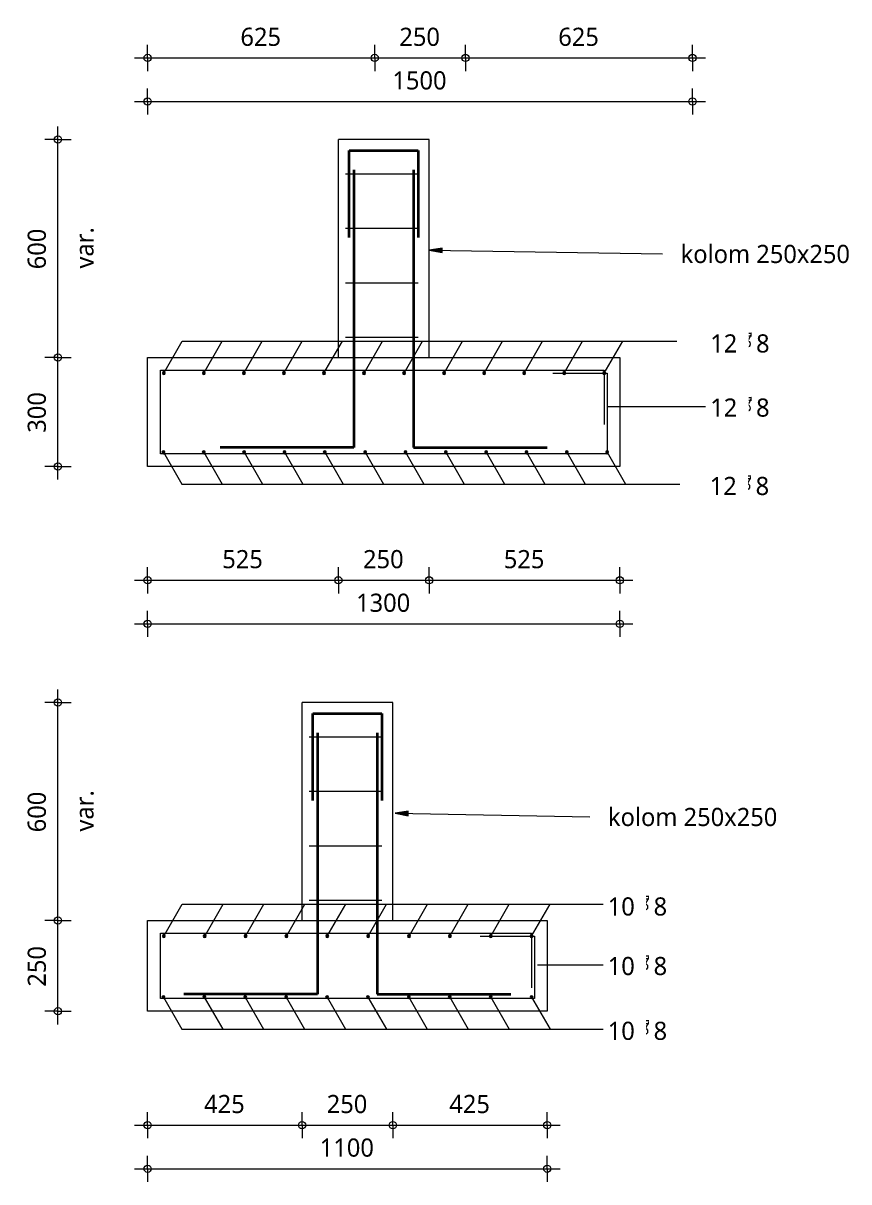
# Model space of a CAD drawing. Header units: millimetres. Extents: x -3388 to 20400, y -422 to 11347.
# Drawn here: x 12175 to 14448, y 1276 to 4466 of the extents above; entities that cross this region are included whole.
import ezdxf

# ---------------------------------------------------------------- set-up
doc = ezdxf.new("R2010")
doc.units = ezdxf.units.MM
for name, color, linetype, lineweight in [('A-ANNO-DIMS', 211, 'Continuous', 13), ('A-ANNO-DIMS-20', 211, 'Continuous', 13), ('A-DETL', 90, 'Continuous', 13), ('A-DETL-GENF', 92, 'Continuous', 18), ('A-DETL-IDEN', 3, 'Continuous', 18), ('A-DETL-MEDM', 33, 'Continuous', 18), ('G-ANNO-TEXT', 231, 'Continuous', 13)]:
    doc.layers.add(name, color=color, linetype=linetype, lineweight=lineweight)
doc.styles.add('Segoe UI_1', font='segoeui.ttf', dxfattribs={"height": 50})
doc.dimstyles.new('2_5_mm', dxfattribs={"dimscale": 304.8, "dimtxt": 52.368197, "dimasz": 0.065617, "dimexe": 0.11811, "dimexo": 0.0625, "dimgap": 0.059055, "dimtad": 1, "dimdec": 0, "dimzin": 0, "dimdsep": 46, "dimtxsty": 'Segoe UI_1', "dimblk1": 'DOTBLANK', "dimblk2": 'DOTBLANK', "dimsah": 1, "dimcen": 0.09, "dimdle": 0.11811, "dimazin": 0, "dimtfac": 1, "dimtdec": 4, "dimtix": 1, "dimtmove": 0, "dimatfit": 3, "dimfxl": 0.11811, "dimfxlon": 1, "dimtvp": 1, "dimtfill": 1, "dimtolj": 1, "dimtzin": 0, "dimarcsym": 2})

# ---------------------------------------------------------------- blocks, each defined once
blk = doc.blocks.new('28 reeks_staven - Type 1-4439286-Details Wapening')
at = {"layer": 'A-DETL-GENF'}
for points in [[(0, -4), (1, -3.9), (2, -3.5), (2.8, -2.8), (3.5, -2), (3.9, -1), (4, 0), (3.9, 1), (3.5, 2), (2.8, 2.8), (2, 3.5), (1, 3.9), (0, 4), (-1, 3.9), (-2, 3.5), (-2.8, 2.8), (-3.5, 2), (-3.9, 1), (-4, 0), (-3.9, -1), (-3.5, -2), (-2.8, -2.8), (-2, -3.5), (-1, -3.9)], [(110.2, -4), (111.3, -3.9), (112.2, -3.5), (113.1, -2.8), (113.7, -2), (114.1, -1), (114.2, 0), (114.1, 1), (113.7, 2), (113.1, 2.8), (112.2, 3.5), (111.3, 3.9), (110.2, 4), (109.2, 3.9), (108.2, 3.5), (107.4, 2.8), (106.8, 2), (106.4, 1), (106.2, 0), (106.4, -1), (106.8, -2), (107.4, -2.8), (108.2, -3.5), (109.2, -3.9)], [(220.5, -4), (221.5, -3.9), (222.5, -3.5), (223.3, -2.8), (223.9, -2), (224.3, -1), (224.5, 0), (224.3, 1), (223.9, 2), (223.3, 2.8), (222.5, 3.5), (221.5, 3.9), (220.5, 4), (219.4, 3.9), (218.5, 3.5), (217.6, 2.8), (217, 2), (216.6, 1), (216.5, 0), (216.6, -1), (217, -2), (217.6, -2.8), (218.5, -3.5), (219.4, -3.9)], [(330.7, -4), (331.7, -3.9), (332.7, -3.5), (333.5, -2.8), (334.1, -2), (334.5, -1), (334.7, 0), (334.5, 1), (334.1, 2), (333.5, 2.8), (332.7, 3.5), (331.7, 3.9), (330.7, 4), (329.6, 3.9), (328.7, 3.5), (327.9, 2.8), (327.2, 2), (326.8, 1), (326.7, 0), (326.8, -1), (327.2, -2), (327.9, -2.8), (328.7, -3.5), (329.6, -3.9)], [(440.9, -4), (441.9, -3.9), (442.9, -3.5), (443.7, -2.8), (444.4, -2), (444.8, -1), (444.9, 0), (444.8, 1), (444.4, 2), (443.7, 2.8), (442.9, 3.5), (441.9, 3.9), (440.9, 4), (439.9, 3.9), (438.9, 3.5), (438.1, 2.8), (437.4, 2), (437, 1), (436.9, 0), (437, -1), (437.4, -2), (438.1, -2.8), (438.9, -3.5), (439.9, -3.9)], [(551.1, -4), (552.2, -3.9), (553.1, -3.5), (554, -2.8), (554.6, -2), (555, -1), (555.1, 0), (555, 1), (554.6, 2), (554, 2.8), (553.1, 3.5), (552.2, 3.9), (551.1, 4), (550.1, 3.9), (549.1, 3.5), (548.3, 2.8), (547.7, 2), (547.3, 1), (547.1, 0), (547.3, -1), (547.7, -2), (548.3, -2.8), (549.1, -3.5), (550.1, -3.9)], [(661.4, -4), (662.4, -3.9), (663.4, -3.5), (664.2, -2.8), (664.8, -2), (665.2, -1), (665.4, 0), (665.2, 1), (664.8, 2), (664.2, 2.8), (663.4, 3.5), (662.4, 3.9), (661.4, 4), (660.3, 3.9), (659.4, 3.5), (658.5, 2.8), (657.9, 2), (657.5, 1), (657.4, 0), (657.5, -1), (657.9, -2), (658.5, -2.8), (659.4, -3.5), (660.3, -3.9)], [(771.6, -4), (772.6, -3.9), (773.6, -3.5), (774.4, -2.8), (775.1, -2), (775.5, -1), (775.6, 0), (775.5, 1), (775.1, 2), (774.4, 2.8), (773.6, 3.5), (772.6, 3.9), (771.6, 4), (770.6, 3.9), (769.6, 3.5), (768.8, 2.8), (768.1, 2), (767.7, 1), (767.6, 0), (767.7, -1), (768.1, -2), (768.8, -2.8), (769.6, -3.5), (770.6, -3.9)], [(881.8, -4), (882.9, -3.9), (883.8, -3.5), (884.6, -2.8), (885.3, -2), (885.7, -1), (885.8, 0), (885.7, 1), (885.3, 2), (884.6, 2.8), (883.8, 3.5), (882.9, 3.9), (881.8, 4), (880.8, 3.9), (879.8, 3.5), (879, 2.8), (878.4, 2), (878, 1), (877.8, 0), (878, -1), (878.4, -2), (879, -2.8), (879.8, -3.5), (880.8, -3.9)], [(992, -4), (993.1, -3.9), (994, -3.5), (994.9, -2.8), (995.5, -2), (995.9, -1), (996, 0), (995.9, 1), (995.5, 2), (994.9, 2.8), (994, 3.5), (993.1, 3.9), (992, 4), (991, 3.9), (990, 3.5), (989.2, 2.8), (988.6, 2), (988.2, 1), (988, 0), (988.2, -1), (988.6, -2), (989.2, -2.8), (990, -3.5), (991, -3.9)], [(1102.3, -4), (1103.3, -3.9), (1104.3, -3.5), (1105.1, -2.8), (1105.7, -2), (1106.1, -1), (1106.3, 0), (1106.1, 1), (1105.7, 2), (1105.1, 2.8), (1104.3, 3.5), (1103.3, 3.9), (1102.3, 4), (1101.2, 3.9), (1100.3, 3.5), (1099.4, 2.8), (1098.8, 2), (1098.4, 1), (1098.3, 0), (1098.4, -1), (1098.8, -2), (1099.4, -2.8), (1100.3, -3.5), (1101.2, -3.9)], [(1212.5, -4), (1213.5, -3.9), (1214.5, -3.5), (1215.3, -2.8), (1216, -2), (1216.4, -1), (1216.5, 0), (1216.4, 1), (1216, 2), (1215.3, 2.8), (1214.5, 3.5), (1213.5, 3.9), (1212.5, 4), (1211.5, 3.9), (1210.5, 3.5), (1209.7, 2.8), (1209, 2), (1208.6, 1), (1208.5, 0), (1208.6, -1), (1209, -2), (1209.7, -2.8), (1210.5, -3.5), (1211.6, -3.9)]]:
    blk.add_hatch(color=256, dxfattribs=at).paths.add_polyline_path(points)
for p, q in [((0, 0), (50.7, 87.8)), ((50.7, 87.8), (1412.5, 87.8)), ((110.2, 0), (160.9, 87.8)), ((220.5, 0), (271.1, 87.8)), ((330.7, 0), (381.3, 87.8)), ((440.9, 0), (491.6, 87.8)), ((551.1, 0), (601.8, 87.8)), ((661.4, 0), (712, 87.8)), ((771.6, 0), (822.3, 87.8)), ((881.8, 0), (932.5, 87.8)), ((992, 0), (1042.7, 87.8)), ((1102.3, 0), (1152.9, 87.8)), ((1212.5, 0), (1263.2, 87.8))]:
    blk.add_line(p, q, dxfattribs=at)
at = {"layer": 'A-DETL-MEDM'}
for centre, start, end in [((0, 0), 360, 180), ((0, 0), 180, 360), ((110.2, 0), 0, 180), ((110.2, 0), 180, 360), ((220.5, 0), 0, 180), ((220.5, 0), 180, 360), ((330.7, 0), 360, 180), ((330.7, 0), 180, 360), ((440.9, 0), 360, 180), ((440.9, 0), 180, 360), ((551.1, 0), 0, 180), ((551.1, 0), 180, 360), ((661.4, 0), 0, 180), ((661.4, 0), 180, 360), ((771.6, 0), 0, 180), ((771.6, 0), 180, 360), ((881.8, 0), 0, 180), ((881.8, 0), 180, 360), ((992, 0), 0, 180), ((992, 0), 180, 360), ((1102.3, 0), 0, 180), ((1102.3, 0), 180, 360), ((1212.5, 0), 0, 180), ((1212.5, 0), 180, 360)]:
    blk.add_arc(centre, 4, start, end, dxfattribs=at)
blk = doc.blocks.new('28 balk - Type 1 dekking 35_40-4424354-Details Wapening')
at = {"layer": 'A-DETL-MEDM'}
for p, q in [((0, 300), (1300, 300)), ((0, 0), (0, 300)), ((1300, 300), (1300, 0)), ((1300, 0), (0, 0))]:
    blk.add_line(p, q, dxfattribs=at)
blk = doc.blocks.new('28 beugels - rond 8-4424734-Details Wapening')
at = {"layer": 'A-DETL-MEDM'}
for p, q in [((0, 230), (1222, 230)), ((0, 0), (0, 230)), ((1222, 230), (1222, 80)), ((1080, 222), (1230, 222)), ((1230, 222), (1230, 8)), ((1230, 0), (0, 0))]:
    blk.add_line(p, q, dxfattribs=at)
blk = doc.blocks.new('28 reeks_staven - Type 1-4439386-Details Wapening')
at = {"layer": 'A-DETL-GENF'}
for points in [[(0, -4), (1, -3.9), (2, -3.5), (2.8, -2.8), (3.5, -2), (3.9, -1), (4, 0), (3.9, 1), (3.5, 2), (2.8, 2.8), (2, 3.5), (1, 3.9), (0, 4), (-1, 3.9), (-2, 3.5), (-2.8, 2.8), (-3.5, 2), (-3.9, 1), (-4, 0), (-3.9, -1), (-3.5, -2), (-2.8, -2.8), (-2, -3.5), (-1, -3.9)], [(111.1, -4), (112.1, -3.9), (113.1, -3.5), (113.9, -2.8), (114.5, -2), (114.9, -1), (115.1, 0), (114.9, 1), (114.5, 2), (113.9, 2.8), (113.1, 3.5), (112.1, 3.9), (111.1, 4), (110, 3.9), (109.1, 3.5), (108.2, 2.8), (107.6, 2), (107.2, 1), (107.1, 0), (107.2, -1), (107.6, -2), (108.2, -2.8), (109.1, -3.5), (110, -3.9)], [(222.1, -4), (223.1, -3.9), (224.1, -3.5), (224.9, -2.8), (225.6, -2), (226, -1), (226.1, 0), (226, 1), (225.6, 2), (224.9, 2.8), (224.1, 3.5), (223.1, 3.9), (222.1, 4), (221.1, 3.9), (220.1, 3.5), (219.3, 2.8), (218.6, 2), (218.2, 1), (218.1, 0), (218.2, -1), (218.6, -2), (219.3, -2.8), (220.1, -3.5), (221.1, -3.9)], [(333.2, -4), (334.2, -3.9), (335.2, -3.5), (336, -2.8), (336.6, -2), (337, -1), (337.2, 0), (337, 1), (336.6, 2), (336, 2.8), (335.2, 3.5), (334.2, 3.9), (333.2, 4), (332.1, 3.9), (331.2, 3.5), (330.3, 2.8), (329.7, 2), (329.3, 1), (329.2, 0), (329.3, -1), (329.7, -2), (330.3, -2.8), (331.2, -3.5), (332.1, -3.9)], [(444.2, -4), (445.2, -3.9), (446.2, -3.5), (447, -2.8), (447.7, -2), (448.1, -1), (448.2, 0), (448.1, 1), (447.7, 2), (447, 2.8), (446.2, 3.5), (445.2, 3.9), (444.2, 4), (443.2, 3.9), (442.2, 3.5), (441.4, 2.8), (440.7, 2), (440.3, 1), (440.2, 0), (440.3, -1), (440.7, -2), (441.4, -2.8), (442.2, -3.5), (443.2, -3.9)], [(555.3, -4), (556.3, -3.9), (557.3, -3.5), (558.1, -2.8), (558.7, -2), (559.1, -1), (559.3, 0), (559.1, 1), (558.7, 2), (558.1, 2.8), (557.3, 3.5), (556.3, 3.9), (555.3, 4), (554.2, 3.9), (553.3, 3.5), (552.4, 2.8), (551.8, 2), (551.4, 1), (551.3, 0), (551.4, -1), (551.8, -2), (552.4, -2.8), (553.3, -3.5), (554.2, -3.9)], [(666.3, -4), (667.4, -3.9), (668.3, -3.5), (669.1, -2.8), (669.8, -2), (670.2, -1), (670.3, 0), (670.2, 1), (669.8, 2), (669.1, 2.8), (668.3, 3.5), (667.4, 3.9), (666.3, 4), (665.3, 3.9), (664.3, 3.5), (663.5, 2.8), (662.9, 2), (662.5, 1), (662.3, 0), (662.5, -1), (662.9, -2), (663.5, -2.8), (664.3, -3.5), (665.3, -3.9)], [(777.4, -4), (778.4, -3.9), (779.4, -3.5), (780.2, -2.8), (780.8, -2), (781.2, -1), (781.4, 0), (781.2, 1), (780.8, 2), (780.2, 2.8), (779.4, 3.5), (778.4, 3.9), (777.4, 4), (776.3, 3.9), (775.4, 3.5), (774.5, 2.8), (773.9, 2), (773.5, 1), (773.4, 0), (773.5, -1), (773.9, -2), (774.5, -2.8), (775.4, -3.5), (776.3, -3.9)], [(888.4, -4), (889.5, -3.9), (890.4, -3.5), (891.3, -2.8), (891.9, -2), (892.3, -1), (892.4, 0), (892.3, 1), (891.9, 2), (891.3, 2.8), (890.4, 3.5), (889.5, 3.9), (888.4, 4), (887.4, 3.9), (886.4, 3.5), (885.6, 2.8), (885, 2), (884.6, 1), (884.4, 0), (884.6, -1), (885, -2), (885.6, -2.8), (886.4, -3.5), (887.4, -3.9)], [(999.5, -4), (1000.5, -3.9), (1001.5, -3.5), (1002.3, -2.8), (1002.9, -2), (1003.3, -1), (1003.5, 0), (1003.3, 1), (1002.9, 2), (1002.3, 2.8), (1001.5, 3.5), (1000.5, 3.9), (999.5, 4), (998.4, 3.9), (997.5, 3.5), (996.7, 2.8), (996, 2), (995.6, 1), (995.5, 0), (995.6, -1), (996, -2), (996.7, -2.8), (997.5, -3.5), (998.4, -3.9)], [(1110.5, -4), (1111.6, -3.9), (1112.5, -3.5), (1113.4, -2.8), (1114, -2), (1114.4, -1), (1114.5, 0), (1114.4, 1), (1114, 2), (1113.4, 2.8), (1112.5, 3.5), (1111.6, 3.9), (1110.5, 4), (1109.5, 3.9), (1108.5, 3.5), (1107.7, 2.8), (1107.1, 2), (1106.7, 1), (1106.5, 0), (1106.7, -1), (1107.1, -2), (1107.7, -2.8), (1108.5, -3.5), (1109.5, -3.9)], [(1221.6, -4), (1222.6, -3.9), (1223.6, -3.5), (1224.4, -2.8), (1225.1, -2), (1225.5, -1), (1225.6, 0), (1225.5, 1), (1225.1, 2), (1224.4, 2.8), (1223.6, 3.5), (1222.6, 3.9), (1221.6, 4), (1220.6, 3.9), (1219.6, 3.5), (1218.8, 2.8), (1218.1, 2), (1217.7, 1), (1217.6, 0), (1217.7, -1), (1218.1, -2), (1218.8, -2.8), (1219.6, -3.5), (1220.6, -3.9)]]:
    blk.add_hatch(color=256, dxfattribs=at).paths.add_polyline_path(points)
for p, q in [((0, 0), (50.7, -87.8)), ((111.1, 0), (161.7, -87.8)), ((222.1, 0), (272.8, -87.8)), ((333.2, 0), (383.8, -87.8)), ((444.2, 0), (494.9, -87.8)), ((555.3, 0), (605.9, -87.8)), ((666.3, 0), (717, -87.8)), ((777.4, 0), (828, -87.8)), ((888.4, 0), (939.1, -87.8)), ((999.5, 0), (1050.1, -87.8)), ((1110.5, 0), (1161.2, -87.8)), ((1221.6, 0), (1272.3, -87.8)), ((50.7, -87.8), (1421.6, -87.8))]:
    blk.add_line(p, q, dxfattribs=at)
at = {"layer": 'A-DETL-MEDM'}
for centre, start, end in [((0, 0), 0, 180), ((111.1, 0), 0, 180), ((222.1, 0), 0, 180), ((333.2, 0), 0, 180), ((444.2, 0), 0, 180), ((555.3, 0), 0, 180), ((666.3, 0), 0, 180), ((777.4, 0), 0, 180), ((888.4, 0), 0, 180), ((999.5, 0), 0, 180), ((1110.5, 0), 0, 180), ((1221.6, 0), 0, 180), ((1221.6, 0), 180, 360), ((0, 0), 180, 360), ((111.1, 0), 180, 360), ((222.1, 0), 180, 360), ((333.2, 0), 180, 360), ((444.2, 0), 180, 360), ((555.3, 0), 180, 360), ((666.3, 0), 180, 360), ((777.4, 0), 180, 360), ((888.4, 0), 180, 360), ((999.5, 0), 180, 360), ((1110.5, 0), 180, 360)]:
    blk.add_arc(centre, 4, start, end, dxfattribs=at)
blk = doc.blocks.new('NLRS_28_DI_beugels_aanzicht - rond 8-5062734-Details Wapening')
at = {"layer": 'A-DETL-MEDM'}
for p, q in [((0, 0), (0, 200.2)), ((150, 0), (150, 200.2)), ((300, 0), (300, 200.2)), ((450, 0), (450, 200.2))]:
    blk.add_line(p, q, dxfattribs=at)
blk = doc.blocks.new('28 reeks_staven - Type 1-4439486-Details Wapening')
at = {"layer": 'A-DETL-GENF'}
for points in [[(0, -4), (1, -3.9), (2, -3.5), (2.8, -2.8), (3.5, -2), (3.9, -1), (4, 0), (3.9, 1), (3.5, 2), (2.8, 2.8), (2, 3.5), (1, 3.9), (0, 4), (-1, 3.9), (-2, 3.5), (-2.8, 2.8), (-3.5, 2), (-3.9, 1), (-4, 0), (-3.9, -1), (-3.5, -2), (-2.8, -2.8), (-2, -3.5), (-1, -3.9)], [(112.5, -4), (113.5, -3.9), (114.5, -3.5), (115.3, -2.8), (116, -2), (116.4, -1), (116.5, 0), (116.4, 1), (116, 2), (115.3, 2.8), (114.5, 3.5), (113.5, 3.9), (112.5, 4), (111.5, 3.9), (110.5, 3.5), (109.7, 2.8), (109, 2), (108.6, 1), (108.5, 0), (108.6, -1), (109, -2), (109.7, -2.8), (110.5, -3.5), (111.5, -3.9)], [(225, -4), (226, -3.9), (227, -3.5), (227.8, -2.8), (228.5, -2), (228.9, -1), (229, 0), (228.9, 1), (228.5, 2), (227.8, 2.8), (227, 3.5), (226, 3.9), (225, 4), (224, 3.9), (223, 3.5), (222.2, 2.8), (221.5, 2), (221.1, 1), (221, 0), (221.1, -1), (221.5, -2), (222.2, -2.8), (223, -3.5), (224, -3.9)], [(337.5, -4), (338.5, -3.9), (339.5, -3.5), (340.3, -2.8), (341, -2), (341.4, -1), (341.5, 0), (341.4, 1), (341, 2), (340.3, 2.8), (339.5, 3.5), (338.5, 3.9), (337.5, 4), (336.5, 3.9), (335.5, 3.5), (334.7, 2.8), (334, 2), (333.6, 1), (333.5, 0), (333.6, -1), (334, -2), (334.7, -2.8), (335.5, -3.5), (336.5, -3.9)], [(450, -4), (451, -3.9), (452, -3.5), (452.8, -2.8), (453.5, -2), (453.9, -1), (454, 0), (453.9, 1), (453.5, 2), (452.8, 2.8), (452, 3.5), (451, 3.9), (450, 4), (449, 3.9), (448, 3.5), (447.2, 2.8), (446.5, 2), (446.1, 1), (446, 0), (446.1, -1), (446.5, -2), (447.2, -2.8), (448, -3.5), (449, -3.9)], [(562.5, -4), (563.5, -3.9), (564.5, -3.5), (565.3, -2.8), (566, -2), (566.4, -1), (566.5, 0), (566.4, 1), (566, 2), (565.3, 2.8), (564.5, 3.5), (563.5, 3.9), (562.5, 4), (561.5, 3.9), (560.5, 3.5), (559.7, 2.8), (559, 2), (558.6, 1), (558.5, 0), (558.6, -1), (559, -2), (559.7, -2.8), (560.5, -3.5), (561.5, -3.9)], [(675, -4), (676, -3.9), (677, -3.5), (677.8, -2.8), (678.5, -2), (678.9, -1), (679, 0), (678.9, 1), (678.5, 2), (677.8, 2.8), (677, 3.5), (676, 3.9), (675, 4), (674, 3.9), (673, 3.5), (672.2, 2.8), (671.5, 2), (671.1, 1), (671, 0), (671.1, -1), (671.5, -2), (672.2, -2.8), (673, -3.5), (674, -3.9)], [(787.5, -4), (788.5, -3.9), (789.5, -3.5), (790.3, -2.8), (791, -2), (791.4, -1), (791.5, 0), (791.4, 1), (791, 2), (790.3, 2.8), (789.5, 3.5), (788.5, 3.9), (787.5, 4), (786.5, 3.9), (785.5, 3.5), (784.7, 2.8), (784, 2), (783.6, 1), (783.5, 0), (783.6, -1), (784, -2), (784.7, -2.8), (785.5, -3.5), (786.5, -3.9)], [(900, -4), (901, -3.9), (902, -3.5), (902.8, -2.8), (903.5, -2), (903.9, -1), (904, 0), (903.9, 1), (903.5, 2), (902.8, 2.8), (902, 3.5), (901, 3.9), (900, 4), (899, 3.9), (898, 3.5), (897.2, 2.8), (896.5, 2), (896.1, 1), (896, 0), (896.1, -1), (896.5, -2), (897.2, -2.8), (898, -3.5), (899, -3.9)], [(1012.5, -4), (1013.5, -3.9), (1014.5, -3.5), (1015.3, -2.8), (1016, -2), (1016.4, -1), (1016.5, 0), (1016.4, 1), (1016, 2), (1015.3, 2.8), (1014.5, 3.5), (1013.5, 3.9), (1012.5, 4), (1011.5, 3.9), (1010.5, 3.5), (1009.7, 2.8), (1009, 2), (1008.6, 1), (1008.5, 0), (1008.6, -1), (1009, -2), (1009.7, -2.8), (1010.5, -3.5), (1011.5, -3.9)]]:
    blk.add_hatch(color=256, dxfattribs=at).paths.add_polyline_path(points)
for p, q in [((0, 0), (50.7, 87.8)), ((50.7, 87.8), (1212.5, 87.8)), ((112.5, 0), (163.2, 87.8)), ((225, 0), (275.7, 87.8)), ((337.5, 0), (388.2, 87.8)), ((450, 0), (500.7, 87.8)), ((562.5, 0), (613.2, 87.8)), ((675, 0), (725.7, 87.8)), ((787.5, 0), (838.2, 87.8)), ((900, 0), (950.7, 87.8)), ((1012.5, 0), (1063.2, 87.8))]:
    blk.add_line(p, q, dxfattribs=at)
at = {"layer": 'A-DETL-MEDM'}
for centre, start, end in [((0, 0), 360, 180), ((0, 0), 180, 360), ((112.5, 0), 0, 180), ((112.5, 0), 180, 360), ((225, 0), 0, 180), ((225, 0), 180, 360), ((337.5, 0), 0, 180), ((337.5, 0), 180, 360), ((450, 0), 0, 180), ((450, 0), 180, 360), ((562.5, 0), 0, 180), ((562.5, 0), 180, 360), ((675, 0), 0, 180), ((675, 0), 180, 360), ((787.5, 0), 0, 180), ((787.5, 0), 180, 360), ((900, 0), 0, 180), ((900, 0), 180, 360), ((1012.5, 0), 0, 180), ((1012.5, 0), 180, 360)]:
    blk.add_arc(centre, 4, start, end, dxfattribs=at)
blk = doc.blocks.new('28 balk - Type 1 dekking 35_40-4424355-Details Wapening')
at = {"layer": 'A-DETL-MEDM'}
for p, q in [((0, 250), (1100, 250)), ((0, 0), (0, 250)), ((1100, 250), (1100, 0)), ((1100, 0), (0, 0))]:
    blk.add_line(p, q, dxfattribs=at)
blk = doc.blocks.new('28 beugels - rond 8-4424735-Details Wapening')
at = {"layer": 'A-DETL-MEDM'}
for p, q in [((0, 180), (1022, 180)), ((0, 0), (0, 180)), ((880, 172), (1030, 172)), ((1022, 180), (1022, 30)), ((1030, 172), (1030, 0)), ((1030, 0), (0, 0))]:
    blk.add_line(p, q, dxfattribs=at)
blk = doc.blocks.new('28 reeks_staven - Type 1-4439566-Details Wapening')
at = {"layer": 'A-DETL-GENF'}
for points in [[(0, -4), (1, -3.9), (2, -3.5), (2.8, -2.8), (3.5, -2), (3.9, -1), (4, 0), (3.9, 1), (3.5, 2), (2.8, 2.8), (2, 3.5), (1, 3.9), (0, 4), (-1, 3.9), (-2, 3.5), (-2.8, 2.8), (-3.5, 2), (-3.9, 1), (-4, 0), (-3.9, -1), (-3.5, -2), (-2.8, -2.8), (-2, -3.5), (-1, -3.9)], [(112.6, -4), (113.7, -3.9), (114.6, -3.5), (115.4, -2.8), (116.1, -2), (116.5, -1), (116.6, 0), (116.5, 1), (116.1, 2), (115.4, 2.8), (114.6, 3.5), (113.7, 3.9), (112.6, 4), (111.6, 3.9), (110.6, 3.5), (109.8, 2.8), (109.2, 2), (108.8, 1), (108.6, 0), (108.8, -1), (109.2, -2), (109.8, -2.8), (110.6, -3.5), (111.6, -3.9)], [(225.2, -4), (226.3, -3.9), (227.2, -3.5), (228.1, -2.8), (228.7, -2), (229.1, -1), (229.2, 0), (229.1, 1), (228.7, 2), (228.1, 2.8), (227.2, 3.5), (226.3, 3.9), (225.2, 4), (224.2, 3.9), (223.2, 3.5), (222.4, 2.8), (221.8, 2), (221.4, 1), (221.2, 0), (221.4, -1), (221.8, -2), (222.4, -2.8), (223.2, -3.5), (224.2, -3.9)], [(337.9, -4), (338.9, -3.9), (339.9, -3.5), (340.7, -2.8), (341.3, -2), (341.7, -1), (341.9, 0), (341.7, 1), (341.3, 2), (340.7, 2.8), (339.9, 3.5), (338.9, 3.9), (337.9, 4), (336.8, 3.9), (335.9, 3.5), (335, 2.8), (334.4, 2), (334, 1), (333.9, 0), (334, -1), (334.4, -2), (335, -2.8), (335.9, -3.5), (336.8, -3.9)], [(450.5, -4), (451.5, -3.9), (452.5, -3.5), (453.3, -2.8), (453.9, -2), (454.3, -1), (454.5, 0), (454.3, 1), (453.9, 2), (453.3, 2.8), (452.5, 3.5), (451.5, 3.9), (450.5, 4), (449.4, 3.9), (448.5, 3.5), (447.7, 2.8), (447, 2), (446.6, 1), (446.5, 0), (446.6, -1), (447, -2), (447.7, -2.8), (448.5, -3.5), (449.4, -3.9)], [(563.1, -4), (564.1, -3.9), (565.1, -3.5), (565.9, -2.8), (566.6, -2), (567, -1), (567.1, 0), (567, 1), (566.6, 2), (565.9, 2.8), (565.1, 3.5), (564.1, 3.9), (563.1, 4), (562.1, 3.9), (561.1, 3.5), (560.3, 2.8), (559.6, 2), (559.2, 1), (559.1, 0), (559.2, -1), (559.6, -2), (560.3, -2.8), (561.1, -3.5), (562.1, -3.9)], [(675.7, -4), (676.8, -3.9), (677.7, -3.5), (678.6, -2.8), (679.2, -2), (679.6, -1), (679.7, 0), (679.6, 1), (679.2, 2), (678.6, 2.8), (677.7, 3.5), (676.8, 3.9), (675.7, 4), (674.7, 3.9), (673.7, 3.5), (672.9, 2.8), (672.3, 2), (671.9, 1), (671.7, 0), (671.9, -1), (672.3, -2), (672.9, -2.8), (673.7, -3.5), (674.7, -3.9)], [(788.3, -4), (789.4, -3.9), (790.3, -3.5), (791.2, -2.8), (791.8, -2), (792.2, -1), (792.3, 0), (792.2, 1), (791.8, 2), (791.2, 2.8), (790.3, 3.5), (789.4, 3.9), (788.3, 4), (787.3, 3.9), (786.3, 3.5), (785.5, 2.8), (784.9, 2), (784.5, 1), (784.3, 0), (784.5, -1), (784.9, -2), (785.5, -2.8), (786.3, -3.5), (787.3, -3.9)], [(901, -4), (902, -3.9), (903, -3.5), (903.8, -2.8), (904.4, -2), (904.8, -1), (905, 0), (904.8, 1), (904.4, 2), (903.8, 2.8), (903, 3.5), (902, 3.9), (901, 4), (899.9, 3.9), (899, 3.5), (898.1, 2.8), (897.5, 2), (897.1, 1), (897, 0), (897.1, -1), (897.5, -2), (898.1, -2.8), (899, -3.5), (899.9, -3.9)], [(1013.6, -4), (1014.6, -3.9), (1015.6, -3.5), (1016.4, -2.8), (1017.1, -2), (1017.5, -1), (1017.6, 0), (1017.5, 1), (1017.1, 2), (1016.4, 2.8), (1015.6, 3.5), (1014.6, 3.9), (1013.6, 4), (1012.6, 3.9), (1011.6, 3.5), (1010.8, 2.8), (1010.1, 2), (1009.7, 1), (1009.6, 0), (1009.7, -1), (1010.1, -2), (1010.8, -2.8), (1011.6, -3.5), (1012.6, -3.9)]]:
    blk.add_hatch(color=256, dxfattribs=at).paths.add_polyline_path(points)
for p, q in [((0, 0), (50.7, -87.8)), ((112.6, 0), (163.3, -87.8)), ((225.2, 0), (275.9, -87.8)), ((337.9, 0), (388.5, -87.8)), ((450.5, 0), (501.1, -87.8)), ((563.1, 0), (613.8, -87.8)), ((675.7, 0), (726.4, -87.8)), ((788.3, 0), (839, -87.8)), ((901, 0), (951.6, -87.8)), ((1013.6, 0), (1064.3, -87.8)), ((50.7, -87.8), (1213.6, -87.8))]:
    blk.add_line(p, q, dxfattribs=at)
at = {"layer": 'A-DETL-MEDM'}
for centre, start, end in [((0, 0), 0, 180), ((112.6, 0), 0, 180), ((225.2, 0), 0, 180), ((337.9, 0), 0, 180), ((450.5, 0), 0, 180), ((563.1, 0), 0, 180), ((675.7, 0), 0, 180), ((788.3, 0), 0, 180), ((901, 0), 0, 180), ((1013.6, 0), 0, 180), ((1013.6, 0), 180, 360), ((0, 0), 180, 360), ((112.6, 0), 180, 360), ((225.2, 0), 180, 360), ((337.9, 0), 180, 360), ((450.5, 0), 180, 360), ((563.1, 0), 180, 360), ((675.7, 0), 180, 360), ((788.3, 0), 180, 360), ((901, 0), 180, 360)]:
    blk.add_arc(centre, 4, start, end, dxfattribs=at)
blk = doc.blocks.new('DIMBLOCK21-Details Wapening')
at = {"layer": 'A-ANNO-DIMS-20'}
for p, q in [((12518, 4249.9), (12518, 4285.9)), ((14018, 4249.9), (14018, 4285.9)), ((12482, 4249.9), (14054, 4249.9)), ((12518, 4249.9), (12518, 4213.9)), ((14018, 4249.9), (14018, 4213.9))]:
    blk.add_line(p, q, dxfattribs=at)
for centre in [(12518, 4249.9), (14018, 4249.9)]:
    blk.add_circle(centre, 10, dxfattribs=at)
at = {"layer": 'A-ANNO-DIMS-20', "color": 0, "insert": (13191.8, 4333.1), "char_height": 50, "width": 182.813, "attachment_point": 1, "line_spacing_factor": 1.142579, "style": 'Segoe UI_1', "bg_fill": 3, "box_fill_scale": 1.25, "bg_fill_color": 9, "bg_fill_true_color": 13158600, "bg_fill_transparency": 0}
blk.add_mtext('1500', dxfattribs=at)
blk = doc.blocks.new('_DotBlank')
at = {"color": 0, "linetype": 'ByBlock', "lineweight": -2}
blk.add_line((-0.5, 0), (-1, 0), dxfattribs=at)
blk.add_circle((0, 0), 0.5, dxfattribs=at)
blk = doc.blocks.new('28_TAG_DI_wapening - 2_5 aantal_diameter-3658683-Details Wapening')
at = {"layer": 'A-DETL-IDEN'}
for p, q in [((-3.63, -1.31), (-2.23, 1.39)), ((-2.06, 0.84), (-2.97, 0.84)), ((-1.87, 1.21), (-2.78, 1.21))]:
    blk.add_line(p, q, dxfattribs=at)
blk.add_circle((-3.06, -0.22), 0.483, dxfattribs=at)
blk = doc.blocks.new('DIMBLOCK23-Details Wapening')
at = {"layer": 'A-ANNO-DIMS-20'}
for p, q in [((12518, 2811.8), (12518, 2847.8)), ((13818, 2811.8), (13818, 2847.8)), ((12482, 2811.8), (13854, 2811.8)), ((12518, 2811.8), (12518, 2775.8)), ((13818, 2811.8), (13818, 2775.8))]:
    blk.add_line(p, q, dxfattribs=at)
for centre in [(12518, 2811.8), (13818, 2811.8)]:
    blk.add_circle(centre, 10, dxfattribs=at)
at = {"layer": 'A-ANNO-DIMS-20', "color": 0, "insert": (13091.8, 2895.1), "char_height": 50, "width": 182.813, "attachment_point": 1, "line_spacing_factor": 1.142579, "style": 'Segoe UI_1', "bg_fill": 3, "box_fill_scale": 1.25, "bg_fill_color": 9, "bg_fill_true_color": 13158600, "bg_fill_transparency": 0}
blk.add_mtext('1300', dxfattribs=at)
blk = doc.blocks.new('DIMBLOCK24-Details Wapening')
at = {"layer": 'A-ANNO-DIMS-20'}
for p, q in [((12271.1, 3209.3), (12271.1, 3581.3)), ((12271.1, 3545.3), (12235.1, 3545.3)), ((12271.1, 3545.3), (12307.1, 3545.3)), ((12271.1, 3245.3), (12235.1, 3245.3)), ((12271.1, 3245.3), (12307.1, 3245.3))]:
    blk.add_line(p, q, dxfattribs=at)
for centre in [(12271.1, 3545.3), (12271.1, 3245.3)]:
    blk.add_circle(centre, 10, dxfattribs=at)
at = {"layer": 'A-ANNO-DIMS-20', "color": 0, "insert": (12187.8, 3338.1), "char_height": 50, "width": 137.109, "attachment_point": 1, "rotation": 90, "line_spacing_factor": 1.142579, "style": 'Segoe UI_1', "bg_fill": 3, "box_fill_scale": 1.25, "bg_fill_color": 9, "bg_fill_true_color": 13158600, "bg_fill_transparency": 0}
blk.add_mtext('300', dxfattribs=at)
blk = doc.blocks.new('DIMBLOCK25-Details Wapening')
at = {"layer": 'A-ANNO-DIMS-20'}
for p, q in [((12518, 4369.9), (12518, 4405.9)), ((13143, 4369.9), (13143, 4405.9)), ((12482, 4369.9), (13143, 4369.9)), ((12518, 4369.9), (12518, 4333.9)), ((13143, 4369.9), (13143, 4333.9))]:
    blk.add_line(p, q, dxfattribs=at)
for centre in [(12518, 4369.9), (13143, 4369.9)]:
    blk.add_circle(centre, 10, dxfattribs=at)
at = {"layer": 'A-ANNO-DIMS-20', "color": 0, "insert": (12773.4, 4453.1), "char_height": 50, "width": 137.109, "attachment_point": 1, "line_spacing_factor": 1.142579, "style": 'Segoe UI_1', "bg_fill": 3, "box_fill_scale": 1.25, "bg_fill_color": 9, "bg_fill_true_color": 13158600, "bg_fill_transparency": 0}
blk.add_mtext('625', dxfattribs=at)
blk = doc.blocks.new('DIMBLOCK26-Details Wapening')
at = {"layer": 'A-ANNO-DIMS-20'}
for p, q in [((13143, 4369.9), (13143, 4405.9)), ((13393, 4369.9), (13393, 4405.9)), ((13143, 4369.9), (13393, 4369.9)), ((13143, 4369.9), (13143, 4333.9)), ((13393, 4369.9), (13393, 4333.9))]:
    blk.add_line(p, q, dxfattribs=at)
for centre in [(13143, 4369.9), (13393, 4369.9)]:
    blk.add_circle(centre, 10, dxfattribs=at)
at = {"layer": 'A-ANNO-DIMS-20', "color": 0, "insert": (13210.9, 4453.1), "char_height": 50, "width": 137.109, "attachment_point": 1, "line_spacing_factor": 1.142579, "style": 'Segoe UI_1', "bg_fill": 3, "box_fill_scale": 1.25, "bg_fill_color": 9, "bg_fill_true_color": 13158600, "bg_fill_transparency": 0}
blk.add_mtext('250', dxfattribs=at)
blk = doc.blocks.new('DIMBLOCK27-Details Wapening')
at = {"layer": 'A-ANNO-DIMS-20'}
for p, q in [((13393, 4369.9), (13393, 4405.9)), ((14018, 4369.9), (14018, 4405.9)), ((13393, 4369.9), (14054, 4369.9)), ((13393, 4369.9), (13393, 4333.9)), ((14018, 4369.9), (14018, 4333.9))]:
    blk.add_line(p, q, dxfattribs=at)
for centre in [(13393, 4369.9), (14018, 4369.9)]:
    blk.add_circle(centre, 10, dxfattribs=at)
at = {"layer": 'A-ANNO-DIMS-20', "color": 0, "insert": (13648.4, 4453.1), "char_height": 50, "width": 137.109, "attachment_point": 1, "line_spacing_factor": 1.142579, "style": 'Segoe UI_1', "bg_fill": 3, "box_fill_scale": 1.25, "bg_fill_color": 9, "bg_fill_true_color": 13158600, "bg_fill_transparency": 0}
blk.add_mtext('625', dxfattribs=at)
blk = doc.blocks.new('DIMBLOCK29-Details Wapening')
at = {"layer": 'A-ANNO-DIMS-20'}
for p, q in [((12271.1, 3509.3), (12271.1, 4181.3)), ((12271.1, 4145.3), (12235.1, 4145.3)), ((12271.1, 4145.3), (12307.1, 4145.3)), ((12271.1, 3545.3), (12235.1, 3545.3)), ((12271.1, 3545.3), (12307.1, 3545.3))]:
    blk.add_line(p, q, dxfattribs=at)
for centre in [(12271.1, 4145.3), (12271.1, 3545.3)]:
    blk.add_circle(centre, 10, dxfattribs=at)
at = {"layer": 'A-ANNO-DIMS-20', "color": 0, "char_height": 50, "attachment_point": 1, "rotation": 90, "line_spacing_factor": 1.142579, "style": 'Segoe UI_1', "bg_fill": 3, "box_fill_scale": 1.25, "bg_fill_color": 9, "bg_fill_true_color": 13158600, "bg_fill_transparency": 0}
for s, insert, width in [('600', (12187.8, 3788.1), 137.109), ('var.', (12319, 3790), 132.539)]:
    blk.add_mtext(s, dxfattribs=dict(at, insert=insert, width=width))
blk = doc.blocks.new('DIMBLOCK30-Details Wapening')
at = {"layer": 'A-ANNO-DIMS-20'}
for p, q in [((12518, 2931.8), (12518, 2967.8)), ((13043, 2931.8), (13043, 2967.8)), ((12482, 2931.8), (13043, 2931.8)), ((12518, 2931.8), (12518, 2895.8)), ((13043, 2931.8), (13043, 2895.8))]:
    blk.add_line(p, q, dxfattribs=at)
for centre in [(12518, 2931.8), (13043, 2931.8)]:
    blk.add_circle(centre, 10, dxfattribs=at)
at = {"layer": 'A-ANNO-DIMS-20', "color": 0, "insert": (12723.4, 3015.1), "char_height": 50, "width": 137.109, "attachment_point": 1, "line_spacing_factor": 1.142579, "style": 'Segoe UI_1', "bg_fill": 3, "box_fill_scale": 1.25, "bg_fill_color": 9, "bg_fill_true_color": 13158600, "bg_fill_transparency": 0}
blk.add_mtext('525', dxfattribs=at)
blk = doc.blocks.new('DIMBLOCK31-Details Wapening')
at = {"layer": 'A-ANNO-DIMS-20'}
for p, q in [((13043, 2931.8), (13043, 2967.8)), ((13293, 2931.8), (13293, 2967.8)), ((13043, 2931.8), (13293, 2931.8)), ((13043, 2931.8), (13043, 2895.8)), ((13293, 2931.8), (13293, 2895.8))]:
    blk.add_line(p, q, dxfattribs=at)
for centre in [(13043, 2931.8), (13293, 2931.8)]:
    blk.add_circle(centre, 10, dxfattribs=at)
at = {"layer": 'A-ANNO-DIMS-20', "color": 0, "insert": (13110.9, 3015.1), "char_height": 50, "width": 137.109, "attachment_point": 1, "line_spacing_factor": 1.142579, "style": 'Segoe UI_1', "bg_fill": 3, "box_fill_scale": 1.25, "bg_fill_color": 9, "bg_fill_true_color": 13158600, "bg_fill_transparency": 0}
blk.add_mtext('250', dxfattribs=at)
blk = doc.blocks.new('DIMBLOCK32-Details Wapening')
at = {"layer": 'A-ANNO-DIMS-20'}
for p, q in [((13293, 2931.8), (13293, 2967.8)), ((13818, 2931.8), (13818, 2967.8)), ((13293, 2931.8), (13854, 2931.8)), ((13293, 2931.8), (13293, 2895.8)), ((13818, 2931.8), (13818, 2895.8))]:
    blk.add_line(p, q, dxfattribs=at)
for centre in [(13293, 2931.8), (13818, 2931.8)]:
    blk.add_circle(centre, 10, dxfattribs=at)
at = {"layer": 'A-ANNO-DIMS-20', "color": 0, "insert": (13498.4, 3015.1), "char_height": 50, "width": 137.109, "attachment_point": 1, "line_spacing_factor": 1.142579, "style": 'Segoe UI_1', "bg_fill": 3, "box_fill_scale": 1.25, "bg_fill_color": 9, "bg_fill_true_color": 13158600, "bg_fill_transparency": 0}
blk.add_mtext('525', dxfattribs=at)
blk = doc.blocks.new('DIMBLOCK33-Details Wapening')
at = {"layer": 'A-ANNO-DIMS-20'}
for p, q in [((12518, 1311.8), (12518, 1347.8)), ((13618, 1311.8), (13618, 1347.8)), ((12482, 1311.8), (13654, 1311.8)), ((12518, 1311.8), (12518, 1275.8)), ((13618, 1311.8), (13618, 1275.8))]:
    blk.add_line(p, q, dxfattribs=at)
for centre in [(12518, 1311.8), (13618, 1311.8)]:
    blk.add_circle(centre, 10, dxfattribs=at)
at = {"layer": 'A-ANNO-DIMS-20', "color": 0, "insert": (12991.8, 1395.1), "char_height": 50, "width": 182.813, "attachment_point": 1, "line_spacing_factor": 1.142579, "style": 'Segoe UI_1', "bg_fill": 3, "box_fill_scale": 1.25, "bg_fill_color": 9, "bg_fill_true_color": 13158600, "bg_fill_transparency": 0}
blk.add_mtext('1100', dxfattribs=at)
blk = doc.blocks.new('DIMBLOCK34-Details Wapening')
at = {"layer": 'A-ANNO-DIMS-20'}
for p, q in [((12271.1, 1709.3), (12271.1, 2031.3)), ((12271.1, 1995.3), (12235.1, 1995.3)), ((12271.1, 1995.3), (12307.1, 1995.3)), ((12271.1, 1745.3), (12235.1, 1745.3)), ((12271.1, 1745.3), (12307.1, 1745.3))]:
    blk.add_line(p, q, dxfattribs=at)
for centre in [(12271.1, 1995.3), (12271.1, 1745.3)]:
    blk.add_circle(centre, 10, dxfattribs=at)
at = {"layer": 'A-ANNO-DIMS-20', "color": 0, "insert": (12187.8, 1813.1), "char_height": 50, "width": 137.109, "attachment_point": 1, "rotation": 90, "line_spacing_factor": 1.142579, "style": 'Segoe UI_1', "bg_fill": 3, "box_fill_scale": 1.25, "bg_fill_color": 9, "bg_fill_true_color": 13158600, "bg_fill_transparency": 0}
blk.add_mtext('250', dxfattribs=at)
blk = doc.blocks.new('DIMBLOCK35-Details Wapening')
at = {"layer": 'A-ANNO-DIMS-20'}
for p, q in [((12271.1, 1959.3), (12271.1, 2631.3)), ((12271.1, 2595.3), (12235.1, 2595.3)), ((12271.1, 2595.3), (12307.1, 2595.3)), ((12271.1, 1995.3), (12235.1, 1995.3)), ((12271.1, 1995.3), (12307.1, 1995.3))]:
    blk.add_line(p, q, dxfattribs=at)
for centre in [(12271.1, 2595.3), (12271.1, 1995.3)]:
    blk.add_circle(centre, 10, dxfattribs=at)
at = {"layer": 'A-ANNO-DIMS-20', "color": 0, "char_height": 50, "attachment_point": 1, "rotation": 90, "line_spacing_factor": 1.142579, "style": 'Segoe UI_1', "bg_fill": 3, "box_fill_scale": 1.25, "bg_fill_color": 9, "bg_fill_true_color": 13158600, "bg_fill_transparency": 0}
for s, insert, width in [('600', (12187.8, 2238.1), 137.109), ('var.', (12319, 2240), 132.539)]:
    blk.add_mtext(s, dxfattribs=dict(at, insert=insert, width=width))
blk = doc.blocks.new('DIMBLOCK36-Details Wapening')
at = {"layer": 'A-ANNO-DIMS-20'}
for p, q in [((12518, 1431.8), (12518, 1467.8)), ((12943, 1431.8), (12943, 1467.8)), ((12482, 1431.8), (12943, 1431.8)), ((12518, 1431.8), (12518, 1395.8)), ((12943, 1431.8), (12943, 1395.8))]:
    blk.add_line(p, q, dxfattribs=at)
for centre in [(12518, 1431.8), (12943, 1431.8)]:
    blk.add_circle(centre, 10, dxfattribs=at)
at = {"layer": 'A-ANNO-DIMS-20', "color": 0, "insert": (12673.4, 1515.1), "char_height": 50, "width": 137.109, "attachment_point": 1, "line_spacing_factor": 1.142579, "style": 'Segoe UI_1', "bg_fill": 3, "box_fill_scale": 1.25, "bg_fill_color": 9, "bg_fill_true_color": 13158600, "bg_fill_transparency": 0}
blk.add_mtext('425', dxfattribs=at)
blk = doc.blocks.new('DIMBLOCK37-Details Wapening')
at = {"layer": 'A-ANNO-DIMS-20'}
for p, q in [((12943, 1431.8), (12943, 1467.8)), ((13193, 1431.8), (13193, 1467.8)), ((12943, 1431.8), (13193, 1431.8)), ((12943, 1431.8), (12943, 1395.8)), ((13193, 1431.8), (13193, 1395.8))]:
    blk.add_line(p, q, dxfattribs=at)
for centre in [(12943, 1431.8), (13193, 1431.8)]:
    blk.add_circle(centre, 10, dxfattribs=at)
at = {"layer": 'A-ANNO-DIMS-20', "color": 0, "insert": (13010.9, 1515.1), "char_height": 50, "width": 137.109, "attachment_point": 1, "line_spacing_factor": 1.142579, "style": 'Segoe UI_1', "bg_fill": 3, "box_fill_scale": 1.25, "bg_fill_color": 9, "bg_fill_true_color": 13158600, "bg_fill_transparency": 0}
blk.add_mtext('250', dxfattribs=at)
blk = doc.blocks.new('DIMBLOCK38-Details Wapening')
at = {"layer": 'A-ANNO-DIMS-20'}
for p, q in [((13193, 1431.8), (13193, 1467.8)), ((13618, 1431.8), (13618, 1467.8)), ((13193, 1431.8), (13654, 1431.8)), ((13193, 1431.8), (13193, 1395.8)), ((13618, 1431.8), (13618, 1395.8))]:
    blk.add_line(p, q, dxfattribs=at)
for centre in [(13193, 1431.8), (13618, 1431.8)]:
    blk.add_circle(centre, 10, dxfattribs=at)
at = {"layer": 'A-ANNO-DIMS-20', "color": 0, "insert": (13348.4, 1515.1), "char_height": 50, "width": 137.109, "attachment_point": 1, "line_spacing_factor": 1.142579, "style": 'Segoe UI_1', "bg_fill": 3, "box_fill_scale": 1.25, "bg_fill_color": 9, "bg_fill_true_color": 13158600, "bg_fill_transparency": 0}
blk.add_mtext('425', dxfattribs=at)

msp = doc.modelspace()

# ---------------------------------------------------------------- hatches: boundary and pattern name
at = {"layer": 'G-ANNO-TEXT'}
for points in [[(13292.7, 3840.9), (13328.6, 3833.9), (13328.8, 3846.6)], [(13199.4, 2290.9), (13235.2, 2283.8), (13235.5, 2296.5)]]:
    msp.add_hatch(color=7, dxfattribs=at).paths.add_polyline_path(points)

# ---------------------------------------------------------------- linework, layer by layer
at = {"layer": 'A-DETL', "lineweight": 18}
for p, q in [((13043, 3546.1), (13043, 4145.3)), ((13293, 4145.3), (13043, 4145.3)), ((13293, 3546.1), (13293, 4145.3)), ((12943, 1996.1), (12943, 2595.3)), ((13193, 2595.3), (12943, 2595.3)), ((12943, 1996.1), (12943, 2595.3)), ((13193, 2595.3), (12943, 2595.3)), ((13193, 1996.1), (13193, 2595.3)), ((13193, 1996.1), (13193, 2595.3))]:
    msp.add_line(p, q, dxfattribs=at)
at = {"layer": 'A-DETL', "lineweight": 35}
for p, q in [((13073, 3875.3), (13073, 4115.3)), ((13073, 4115.3), (13263, 4115.3)), ((13263, 4115.3), (13263, 3875.3)), ((13086, 4062.1), (13086, 3297.1)), ((13250, 4062.1), (13250, 3297.1)), ((13086, 3297.1), (12718, 3297.1)), ((13250, 3297.1), (13618, 3297.1)), ((12973, 2325.3), (12973, 2565.3)), ((12973, 2565.3), (13163, 2565.3)), ((13163, 2565.3), (13163, 2325.3)), ((12986, 2512.1), (12986, 1792.1)), ((13150, 2512.1), (13150, 1792.1)), ((12986, 1792.1), (12618, 1792.1)), ((13150, 1792.1), (13518, 1792.1))]:
    msp.add_line(p, q, dxfattribs=at)
at = {"layer": 'A-DETL-IDEN'}
for p, q in [((13781.7, 3410.7), (14066.6, 3410.7)), ((13590.8, 1873.3), (13784.5, 1873.3))]:
    msp.add_line(p, q, dxfattribs=at)
at = {"layer": 'G-ANNO-TEXT', "color": 250}
for p, q in [((13328.8, 3846.6), (13292.7, 3840.9)), ((13292.7, 3840.9), (13328.6, 3833.9)), ((13292.7, 3840.9), (13935.2, 3830.3)), ((13328.6, 3833.9), (13328.8, 3846.6)), ((13235.5, 2296.5), (13199.4, 2290.9)), ((13199.4, 2290.9), (13235.2, 2283.8)), ((13199.4, 2290.9), (13735.2, 2280.3)), ((13235.2, 2283.8), (13235.5, 2296.5))]:
    msp.add_line(p, q, dxfattribs=at)

# ---------------------------------------------------------------- block references
at = {"layer": 'A-DETL-GENF'}
for name, p in [('28 reeks_staven - Type 1-4439286-Details Wapening', (12562.5, 3502.3)), ('28 reeks_staven - Type 1-4439386-Details Wapening', (12561.4, 3284.3)), ('28 reeks_staven - Type 1-4439486-Details Wapening', (12562.5, 1952.3)), ('28 reeks_staven - Type 1-4439566-Details Wapening', (12561.4, 1784.3))]:
    msp.add_blockref(name, p, dxfattribs=at)
at = {"layer": 'A-DETL-IDEN', "xscale": 19.99999999999999, "yscale": 19.99999999999999, "zscale": 19.99999999999999}
for p in [(14228, 3586.8), (14228, 3410.2), (14226.7, 3194.4), (13945.9, 2036.8), (13945.9, 1872.9), (13945.9, 1694.4)]:
    msp.add_blockref('28_TAG_DI_wapening - 2_5 aantal_diameter-3658683-Details Wapening', p, dxfattribs=at)
at = {"layer": 'A-DETL-MEDM', "rotation": 89.99999999999991}
for p in [(13263, 3600.1), (13163, 2050.1)]:
    msp.add_blockref('NLRS_28_DI_beugels_aanzicht - rond 8-5062734-Details Wapening', p, dxfattribs=at)
at = {"layer": 'A-DETL-MEDM'}
for name, p in [('28 balk - Type 1 dekking 35_40-4424354-Details Wapening', (12518, 3245.3)), ('28 beugels - rond 8-4424734-Details Wapening', (12553, 3280.3)), ('28 balk - Type 1 dekking 35_40-4424355-Details Wapening', (12518, 1745.3)), ('28 beugels - rond 8-4424735-Details Wapening', (12553, 1780.3))]:
    msp.add_blockref(name, p, dxfattribs=at)

# ---------------------------------------------------------------- texts
at = {"layer": 'G-ANNO-TEXT', "color": 7, "char_height": 50, "width": 577.215, "attachment_point": 1, "style": 'Segoe UI_1'}
for insert in [(13985.2, 3855.3), (13785.2, 2305.3)]:
    msp.add_mtext('kolom 250x250', dxfattribs=dict(at, insert=insert))

# ---------------------------------------------------------------- dimensions: what is measured, and where the dimension line sits
at = {"layer": 'A-ANNO-DIMS'}
for base, p1, p2, override, picture, middle in [((14018, 4249.9), (12518, 4285.9), (14018, 4285.9), {"dimpost": '<>', "dimfxl": 1500}, 'DIMBLOCK21-Details Wapening', (13268, 4293.9)), ((13818, 2811.8), (12518, 2847.8), (13818, 2847.8), {"dimpost": '<>', "dimfxl": 1300}, 'DIMBLOCK23-Details Wapening', (13168, 2855.8)), ((13618, 1311.8), (12518, 1347.8), (13618, 1347.8), {"dimpost": '<>', "dimfxl": 1100}, 'DIMBLOCK33-Details Wapening', (13068, 1355.8))]:
    dim = msp.add_linear_dim(base=base, p1=p1, p2=p2, dimstyle='2_5_mm', override=override, dxfattribs=at)
    dim.commit()
    dim.dimension.update_dxf_attribs({"geometry": picture, "text_midpoint": middle})
for base, p1, p2, override, picture, middle in [((12271.1, 3545.3), (12307.1, 3245.3), (12307.1, 3545.3), {"dimpost": '<>', "dimfxl": 300}, 'DIMBLOCK24-Details Wapening', (12227.2, 3395.3)), ((12271.1, 1995.3), (12307.1, 1745.3), (12307.1, 1995.3), {"dimpost": '<>', "dimfxl": 250}, 'DIMBLOCK34-Details Wapening', (12227.2, 1870.3))]:
    dim = msp.add_linear_dim(base=base, p1=p1, p2=p2, angle=90, dimstyle='2_5_mm', override=override, dxfattribs=at)
    dim.commit()
    dim.dimension.update_dxf_attribs({"geometry": picture, "text_midpoint": middle})

# ---------------------------------------------------------------- next in the draw order: texts
at = {"layer": 'A-DETL-IDEN', "lineweight": 13, "char_height": 50, "width": 46.498, "attachment_point": 1, "style": 'Segoe UI_1', "bg_fill": 3, "box_fill_scale": 1.25, "bg_fill_color": 9, "bg_fill_true_color": 13158600, "bg_fill_transparency": 0}
for insert in [(14192.9, 3608.9), (14192.9, 3432.3), (14191.6, 3216.5), (13910.8, 2058.9), (13910.8, 1894.9), (13910.8, 1716.5)]:
    msp.add_mtext('8', dxfattribs=dict(at, insert=insert))

# ---------------------------------------------------------------- next in the draw order: dimensions: what is measured, and where the dimension line sits
at = {"layer": 'A-ANNO-DIMS'}
for base, p1, p2, override, picture, middle in [((13143, 4369.9), (12518, 4405.9), (13143, 4405.9), {"dimpost": '<>', "dimfxl": 625}, 'DIMBLOCK25-Details Wapening', (12830.5, 4413.7)), ((13043, 2931.8), (12518, 2967.8), (13043, 2967.8), {"dimpost": '<>', "dimfxl": 524.96935}, 'DIMBLOCK30-Details Wapening', (12780.5, 2975.7)), ((12943, 1431.8), (12518, 1467.8), (12943, 1467.8), {"dimpost": '<>', "dimfxl": 424.96935}, 'DIMBLOCK36-Details Wapening', (12730.5, 1475.7))]:
    dim = msp.add_linear_dim(base=base, p1=p1, p2=p2, dimstyle='2_5_mm', override=override, dxfattribs=at)
    dim.commit()
    dim.dimension.update_dxf_attribs({"geometry": picture, "text_midpoint": middle})
for base, p1, p2, picture, middle in [((12271.1, 4145.3), (12307.1, 3545.3), (12307.1, 4145.3), 'DIMBLOCK29-Details Wapening', (12271.1, 3845.3)), ((12271.1, 2595.3), (12307.1, 1995.3), (12307.1, 2595.3), 'DIMBLOCK35-Details Wapening', (12271.1, 2295.3))]:
    dim = msp.add_linear_dim(base=base, p1=p1, p2=p2, angle=90, text='<>\\Xvar.', dimstyle='2_5_mm', override={"dimpost": '<>', "dimfxl": 600}, dxfattribs=at)
    dim.commit()
    dim.dimension.update_dxf_attribs({"geometry": picture, "text_midpoint": middle})

# ---------------------------------------------------------------- next in the draw order: texts
at = {"layer": 'A-DETL-IDEN', "lineweight": 13, "char_height": 50, "width": 92.996, "attachment_point": 1, "style": 'Segoe UI_1', "bg_fill": 3, "box_fill_scale": 1.25, "bg_fill_color": 9, "bg_fill_true_color": 13158600, "bg_fill_transparency": 0}
for s, insert in [('12', (14066.6, 3608.9)), ('12', (14066.6, 3432.3)), ('12', (14065.3, 3216.5)), ('10', (13784.5, 2058.9)), ('10', (13784.5, 1894.9)), ('10', (13784.5, 1716.5))]:
    msp.add_mtext(s, dxfattribs=dict(at, insert=insert))

# ---------------------------------------------------------------- next in the draw order: dimensions: what is measured, and where the dimension line sits
at = {"layer": 'A-ANNO-DIMS'}
for base, p1, p2, picture, middle in [((13393, 4369.9), (13143, 4405.9), (13393, 4405.9), 'DIMBLOCK26-Details Wapening', (13268, 4413.7)), ((13293, 2931.8), (13043, 2967.8), (13293, 2967.8), 'DIMBLOCK31-Details Wapening', (13168, 2975.7)), ((13193, 1431.8), (12943, 1467.8), (13193, 1467.8), 'DIMBLOCK37-Details Wapening', (13068, 1475.7))]:
    dim = msp.add_linear_dim(base=base, p1=p1, p2=p2, dimstyle='2_5_mm', override={"dimpost": '<>', "dimfxl": 250}, dxfattribs=at)
    dim.commit()
    dim.dimension.update_dxf_attribs({"geometry": picture, "text_midpoint": middle})

# ---------------------------------------------------------------- next in the draw order: dimensions: what is measured, and where the dimension line sits
for base, p1, p2, override, picture, middle in [((14018, 4369.9), (13393, 4405.9), (14018, 4405.9), {"dimpost": '<>', "dimfxl": 625}, 'DIMBLOCK27-Details Wapening', (13705.5, 4413.7)), ((13818, 2931.8), (13293, 2967.8), (13818, 2967.8), {"dimpost": '<>', "dimfxl": 525.03065}, 'DIMBLOCK32-Details Wapening', (13555.5, 2975.7)), ((13618, 1431.8), (13193, 1467.8), (13618, 1467.8), {"dimpost": '<>', "dimfxl": 425.03065}, 'DIMBLOCK38-Details Wapening', (13405.5, 1475.7))]:
    dim = msp.add_linear_dim(base=base, p1=p1, p2=p2, dimstyle='2_5_mm', override=override, dxfattribs=at)
    dim.commit()
    dim.dimension.update_dxf_attribs({"geometry": picture, "text_midpoint": middle})

doc.saveas('drawing.dxf')
